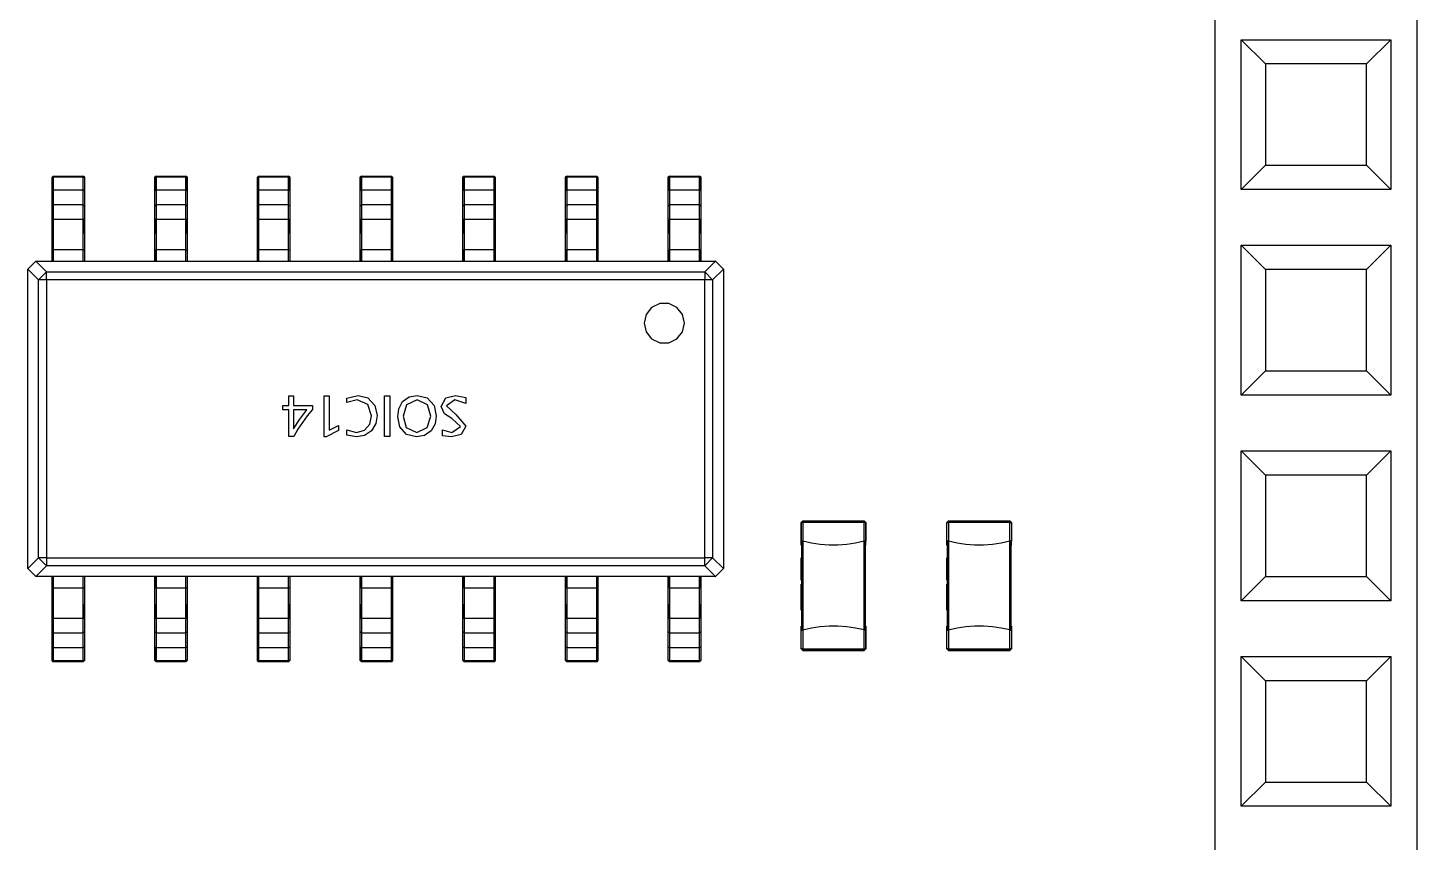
# Model space of a CAD drawing. Header units: millimetres. Extents: x 5 to 205, y 5 to 144.
# Drawn here: x 57.02 to 74.18, y 88.98 to 99.04 of the extents above; entities that cross this region are included whole.
import ezdxf

# ---------------------------------------------------------------- set-up
doc = ezdxf.new("R2010")
doc.units = ezdxf.units.MM
doc.layers.add('PARTS', color=8, linetype='CONTINUOUS')

msp = doc.modelspace()

# ---------------------------------------------------------------- linework, layer by layer
at = {"layer": 'PARTS'}
for points in [[(71.68, 117.014), (71.68, 61.134)], [(74.18, 61.134), (74.18, 117.014)], [(72.005, 98.889), (73.855, 98.889)], [(72.005, 98.889), (72.305, 98.589)], [(72.005, 97.039), (72.005, 98.889)], [(73.555, 98.589), (73.855, 98.889)], [(73.855, 98.889), (73.855, 97.039)], [(73.555, 98.589), (72.305, 98.589)], [(72.305, 98.589), (72.305, 97.339)], [(73.555, 97.339), (73.555, 98.589)], [(72.005, 97.039), (72.305, 97.339)], [(72.305, 97.339), (73.555, 97.339)], [(73.555, 97.339), (73.855, 97.039)], [(57.318, 97.19), (57.333, 97.205)], [(57.333, 97.205), (57.318, 97.19)], [(57.318, 97.03), (57.318, 97.19)], [(57.318, 97.19), (57.333, 97.191)], [(57.333, 97.205), (57.703, 97.205)], [(57.333, 97.205), (57.333, 97.205)], [(57.333, 97.191), (57.333, 97.205)], [(57.333, 97.205), (57.703, 97.205)], [(57.703, 97.191), (57.333, 97.191)], [(57.333, 97.191), (57.333, 97.031)], [(57.703, 97.205), (57.718, 97.19)], [(57.703, 97.205), (57.703, 97.205)], [(57.703, 97.191), (57.703, 97.205)], [(57.718, 97.19), (57.703, 97.205)], [(57.703, 97.031), (57.703, 97.191)], [(57.703, 97.191), (57.718, 97.19)], [(57.718, 97.184), (57.718, 97.19)], [(57.718, 97.19), (57.718, 97.03)], [(58.587, 97.19), (58.602, 97.205)], [(58.602, 97.205), (58.587, 97.19)], [(58.587, 97.19), (58.587, 97.184)], [(58.587, 97.03), (58.587, 97.19)], [(58.587, 97.19), (58.602, 97.191)], [(58.587, 97.184), (58.587, 97.024)], [(58.602, 97.205), (58.971, 97.205)], [(58.602, 97.205), (58.602, 97.205)], [(58.602, 97.191), (58.602, 97.205)], [(58.602, 97.205), (58.971, 97.205)], [(58.971, 97.191), (58.602, 97.191)], [(58.602, 97.191), (58.602, 97.031)], [(58.971, 97.205), (58.986, 97.19)], [(58.971, 97.205), (58.971, 97.205)], [(58.971, 97.191), (58.971, 97.205)], [(58.986, 97.19), (58.971, 97.205)], [(58.971, 97.031), (58.971, 97.191)], [(58.971, 97.191), (58.986, 97.19)], [(58.986, 97.184), (58.986, 97.19)], [(58.986, 97.19), (58.986, 97.03)], [(58.986, 97.024), (58.986, 97.184)], [(59.855, 97.19), (59.87, 97.205)], [(59.87, 97.205), (59.855, 97.19)], [(59.855, 97.03), (59.855, 97.19)], [(59.855, 97.19), (59.87, 97.191)], [(59.87, 97.205), (60.24, 97.205)], [(59.87, 97.205), (59.87, 97.205)], [(59.87, 97.191), (59.87, 97.205)], [(59.87, 97.205), (60.24, 97.205)], [(60.24, 97.191), (59.87, 97.191)], [(59.87, 97.191), (59.87, 97.031)], [(60.24, 97.205), (60.255, 97.19)], [(60.24, 97.205), (60.24, 97.205)], [(60.24, 97.191), (60.24, 97.205)], [(60.255, 97.19), (60.24, 97.205)], [(60.24, 97.031), (60.24, 97.191)], [(60.24, 97.191), (60.255, 97.19)], [(60.255, 97.184), (60.255, 97.19)], [(60.255, 97.19), (60.255, 97.03)], [(60.255, 97.024), (60.255, 97.184)], [(61.124, 97.19), (61.139, 97.205)], [(61.139, 97.205), (61.124, 97.19)], [(61.124, 97.03), (61.124, 97.19)], [(61.124, 97.19), (61.139, 97.191)], [(61.124, 97.184), (61.124, 97.024)], [(61.139, 97.205), (61.509, 97.205)], [(61.139, 97.205), (61.139, 97.205)], [(61.139, 97.191), (61.139, 97.205)], [(61.139, 97.205), (61.509, 97.205)], [(61.509, 97.191), (61.139, 97.191)], [(61.139, 97.191), (61.139, 97.031)], [(61.509, 97.205), (61.524, 97.19)], [(61.509, 97.205), (61.509, 97.205)], [(61.509, 97.191), (61.509, 97.205)], [(61.524, 97.19), (61.509, 97.205)], [(61.509, 97.031), (61.509, 97.191)], [(61.509, 97.191), (61.524, 97.19)], [(61.524, 97.184), (61.524, 97.19)], [(61.524, 97.19), (61.524, 97.03)], [(61.524, 97.024), (61.524, 97.184)], [(62.393, 97.19), (62.408, 97.205)], [(62.408, 97.205), (62.393, 97.19)], [(62.393, 97.03), (62.393, 97.19)], [(62.393, 97.19), (62.408, 97.191)], [(62.393, 97.184), (62.393, 97.024)], [(62.408, 97.205), (62.778, 97.205)], [(62.408, 97.205), (62.408, 97.205)], [(62.408, 97.191), (62.408, 97.205)], [(62.408, 97.205), (62.778, 97.205)], [(62.778, 97.191), (62.408, 97.191)], [(62.408, 97.191), (62.408, 97.031)], [(62.778, 97.205), (62.793, 97.19)], [(62.778, 97.205), (62.778, 97.205)], [(62.778, 97.191), (62.778, 97.205)], [(62.793, 97.19), (62.778, 97.205)], [(62.778, 97.031), (62.778, 97.191)], [(62.778, 97.191), (62.793, 97.19)], [(62.793, 97.184), (62.793, 97.19)], [(62.793, 97.19), (62.793, 97.03)], [(62.793, 97.024), (62.793, 97.184)], [(63.662, 97.19), (63.677, 97.205)], [(63.677, 97.205), (63.662, 97.19)], [(63.662, 97.19), (63.662, 97.184)], [(63.662, 97.03), (63.662, 97.19)], [(63.662, 97.19), (63.677, 97.191)], [(63.662, 97.184), (63.662, 97.024)], [(63.677, 97.205), (64.046, 97.205)], [(63.677, 97.205), (63.677, 97.205)], [(63.677, 97.191), (63.677, 97.205)], [(63.677, 97.205), (64.046, 97.205)], [(64.046, 97.191), (63.677, 97.191)], [(63.677, 97.191), (63.677, 97.031)], [(64.046, 97.205), (64.061, 97.19)], [(64.046, 97.205), (64.046, 97.205)], [(64.046, 97.191), (64.046, 97.205)], [(64.061, 97.19), (64.046, 97.205)], [(64.046, 97.031), (64.046, 97.191)], [(64.046, 97.191), (64.061, 97.19)], [(64.061, 97.184), (64.061, 97.19)], [(64.061, 97.19), (64.061, 97.03)], [(64.061, 97.024), (64.061, 97.184)], [(64.93, 97.19), (64.945, 97.205)], [(64.945, 97.205), (64.93, 97.19)], [(64.93, 97.19), (64.93, 97.184)], [(64.93, 97.03), (64.93, 97.19)], [(64.93, 97.19), (64.945, 97.191)], [(64.93, 97.184), (64.93, 97.024)], [(64.945, 97.205), (65.315, 97.205)], [(64.945, 97.205), (64.945, 97.205)], [(64.945, 97.191), (64.945, 97.205)], [(64.945, 97.205), (65.315, 97.205)], [(65.315, 97.191), (64.945, 97.191)], [(64.945, 97.191), (64.945, 97.031)], [(65.315, 97.205), (65.33, 97.19)], [(65.315, 97.205), (65.315, 97.205)], [(65.315, 97.191), (65.315, 97.205)], [(65.33, 97.19), (65.315, 97.205)], [(65.315, 97.031), (65.315, 97.191)], [(65.315, 97.191), (65.33, 97.19)], [(65.33, 97.184), (65.33, 97.19)], [(65.33, 97.19), (65.33, 97.03)], [(65.33, 97.024), (65.33, 97.184)], [(57.318, 97.03), (57.333, 97.031)], [(57.318, 96.836), (57.318, 97.03)], [(57.703, 97.031), (57.333, 97.031)], [(57.333, 97.031), (57.333, 96.85)], [(57.703, 96.85), (57.703, 97.031)], [(57.703, 97.031), (57.718, 97.03)], [(57.718, 97.03), (57.718, 96.836)], [(58.587, 97.03), (58.602, 97.031)], [(58.587, 96.836), (58.587, 97.03)], [(58.971, 97.031), (58.602, 97.031)], [(58.602, 97.031), (58.602, 96.85)], [(58.971, 96.85), (58.971, 97.031)], [(58.971, 97.031), (58.986, 97.03)], [(58.986, 97.03), (58.986, 96.836)], [(59.855, 97.03), (59.87, 97.031)], [(59.855, 96.836), (59.855, 97.03)], [(60.24, 97.031), (59.87, 97.031)], [(59.87, 97.031), (59.87, 96.85)], [(60.24, 96.85), (60.24, 97.031)], [(60.24, 97.031), (60.255, 97.03)], [(60.255, 97.03), (60.255, 96.836)], [(61.124, 97.03), (61.139, 97.031)], [(61.124, 96.836), (61.124, 97.03)], [(61.509, 97.031), (61.139, 97.031)], [(61.139, 97.031), (61.139, 96.85)], [(61.509, 96.85), (61.509, 97.031)], [(61.509, 97.031), (61.524, 97.03)], [(61.524, 97.03), (61.524, 96.836)], [(62.393, 97.03), (62.408, 97.031)], [(62.393, 96.836), (62.393, 97.03)], [(62.778, 97.031), (62.408, 97.031)], [(62.408, 97.031), (62.408, 96.85)], [(62.778, 96.85), (62.778, 97.031)], [(62.778, 97.031), (62.793, 97.03)], [(62.793, 97.03), (62.793, 96.836)], [(63.662, 97.03), (63.677, 97.031)], [(63.662, 96.836), (63.662, 97.03)], [(64.046, 97.031), (63.677, 97.031)], [(63.677, 97.031), (63.677, 96.85)], [(64.046, 96.85), (64.046, 97.031)], [(64.046, 97.031), (64.061, 97.03)], [(64.061, 97.03), (64.061, 96.836)], [(64.93, 97.03), (64.945, 97.031)], [(64.93, 96.836), (64.93, 97.03)], [(65.315, 97.031), (64.945, 97.031)], [(64.945, 97.031), (64.945, 96.85)], [(65.315, 96.85), (65.315, 97.031)], [(65.315, 97.031), (65.33, 97.03)], [(65.33, 97.03), (65.33, 96.836)], [(73.855, 97.039), (72.005, 97.039)], [(57.318, 96.836), (57.333, 96.85)], [(57.318, 96.654), (57.318, 96.836)], [(57.703, 96.85), (57.333, 96.85)], [(57.333, 96.85), (57.333, 96.668)], [(57.703, 96.668), (57.703, 96.85)], [(57.703, 96.85), (57.718, 96.836)], [(57.718, 96.836), (57.718, 96.654)], [(58.587, 96.836), (58.602, 96.85)], [(58.587, 96.654), (58.587, 96.836)], [(58.971, 96.85), (58.602, 96.85)], [(58.602, 96.85), (58.602, 96.668)], [(58.971, 96.668), (58.971, 96.85)], [(58.971, 96.85), (58.986, 96.836)], [(58.986, 96.836), (58.986, 96.654)], [(59.855, 96.836), (59.87, 96.85)], [(59.855, 96.836), (59.855, 96.676)], [(59.855, 96.654), (59.855, 96.836)], [(60.24, 96.85), (59.87, 96.85)], [(59.87, 96.85), (59.87, 96.668)], [(60.24, 96.668), (60.24, 96.85)], [(60.24, 96.85), (60.255, 96.836)], [(60.255, 96.836), (60.255, 96.654)], [(61.124, 96.836), (61.139, 96.85)], [(61.124, 96.654), (61.124, 96.836)], [(61.509, 96.85), (61.139, 96.85)], [(61.139, 96.85), (61.139, 96.668)], [(61.509, 96.668), (61.509, 96.85)], [(61.509, 96.85), (61.524, 96.836)], [(61.524, 96.836), (61.524, 96.654)], [(62.393, 96.836), (62.408, 96.85)], [(62.393, 96.654), (62.393, 96.836)], [(62.778, 96.85), (62.408, 96.85)], [(62.408, 96.85), (62.408, 96.668)], [(62.778, 96.668), (62.778, 96.85)], [(62.778, 96.85), (62.793, 96.836)], [(62.793, 96.836), (62.793, 96.654)], [(63.662, 96.836), (63.677, 96.85)], [(63.662, 96.654), (63.662, 96.836)], [(64.046, 96.85), (63.677, 96.85)], [(63.677, 96.85), (63.677, 96.668)], [(64.046, 96.668), (64.046, 96.85)], [(64.046, 96.85), (64.061, 96.836)], [(64.061, 96.836), (64.061, 96.654)], [(64.93, 96.836), (64.945, 96.85)], [(64.93, 96.654), (64.93, 96.836)], [(65.315, 96.85), (64.945, 96.85)], [(64.945, 96.85), (64.945, 96.668)], [(65.315, 96.668), (65.315, 96.85)], [(65.315, 96.85), (65.33, 96.836)], [(65.33, 96.836), (65.33, 96.654)], [(57.318, 96.676), (57.318, 96.495)], [(57.318, 96.654), (57.333, 96.668)], [(57.318, 96.293), (57.318, 96.413), (57.318, 96.534), (57.318, 96.654)], [(57.703, 96.668), (57.333, 96.668)], [(57.333, 96.668), (57.333, 96.543), (57.333, 96.418), (57.333, 96.293)], [(57.703, 96.293), (57.703, 96.418), (57.703, 96.543), (57.703, 96.668)], [(57.703, 96.668), (57.718, 96.654)], [(57.718, 96.495), (57.718, 96.676)], [(57.718, 96.654), (57.718, 96.534), (57.718, 96.413), (57.718, 96.293)], [(58.587, 96.676), (58.587, 96.495)], [(58.587, 96.654), (58.602, 96.668)], [(58.587, 96.293), (58.587, 96.413), (58.587, 96.534), (58.587, 96.654)], [(58.971, 96.668), (58.602, 96.668)], [(58.602, 96.668), (58.602, 96.543), (58.602, 96.418), (58.602, 96.293)], [(58.971, 96.293), (58.971, 96.418), (58.971, 96.543), (58.971, 96.668)], [(58.971, 96.668), (58.986, 96.654)], [(58.986, 96.495), (58.986, 96.676)], [(58.986, 96.654), (58.986, 96.534), (58.986, 96.413), (58.986, 96.293)], [(59.855, 96.676), (59.855, 96.495)], [(59.855, 96.654), (59.87, 96.668)], [(59.855, 96.293), (59.855, 96.413), (59.855, 96.534), (59.855, 96.654)], [(60.24, 96.668), (59.87, 96.668)], [(59.87, 96.668), (59.87, 96.543), (59.87, 96.418), (59.87, 96.293)], [(60.24, 96.293), (60.24, 96.418), (60.24, 96.543), (60.24, 96.668)], [(60.24, 96.668), (60.255, 96.654)], [(60.255, 96.495), (60.255, 96.676)], [(60.255, 96.654), (60.255, 96.534), (60.255, 96.413), (60.255, 96.293)], [(61.124, 96.676), (61.124, 96.495)], [(61.124, 96.654), (61.139, 96.668)], [(61.124, 96.293), (61.124, 96.413), (61.124, 96.534), (61.124, 96.654)], [(61.509, 96.668), (61.139, 96.668)], [(61.139, 96.668), (61.139, 96.543), (61.139, 96.418), (61.139, 96.293)], [(61.509, 96.293), (61.509, 96.418), (61.509, 96.543), (61.509, 96.668)], [(61.509, 96.668), (61.524, 96.654)], [(61.524, 96.495), (61.524, 96.676)], [(61.524, 96.654), (61.524, 96.534), (61.524, 96.413), (61.524, 96.293)], [(62.393, 96.676), (62.393, 96.495)], [(62.393, 96.654), (62.408, 96.668)], [(62.393, 96.293), (62.393, 96.413), (62.393, 96.534), (62.393, 96.654)], [(62.778, 96.668), (62.408, 96.668)], [(62.408, 96.668), (62.408, 96.543), (62.408, 96.418), (62.408, 96.293)], [(62.778, 96.293), (62.778, 96.418), (62.778, 96.543), (62.778, 96.668)], [(62.778, 96.668), (62.793, 96.654)], [(62.793, 96.495), (62.793, 96.676)], [(62.793, 96.654), (62.793, 96.534), (62.793, 96.413), (62.793, 96.293)], [(63.662, 96.676), (63.662, 96.495)], [(63.662, 96.654), (63.677, 96.668)], [(63.662, 96.293), (63.662, 96.413), (63.662, 96.534), (63.662, 96.654)], [(64.046, 96.668), (63.677, 96.668)], [(63.677, 96.668), (63.677, 96.543), (63.677, 96.418), (63.677, 96.293)], [(64.046, 96.293), (64.046, 96.418), (64.046, 96.543), (64.046, 96.668)], [(64.046, 96.668), (64.061, 96.654)], [(64.061, 96.495), (64.061, 96.676)], [(64.061, 96.654), (64.061, 96.534), (64.061, 96.413), (64.061, 96.293)], [(64.93, 96.676), (64.93, 96.495)], [(64.93, 96.654), (64.945, 96.668)], [(64.93, 96.293), (64.93, 96.413), (64.93, 96.534), (64.93, 96.654)], [(65.315, 96.668), (64.945, 96.668)], [(64.945, 96.668), (64.945, 96.543), (64.945, 96.418), (64.945, 96.293)], [(65.315, 96.293), (65.315, 96.418), (65.315, 96.543), (65.315, 96.668)], [(65.315, 96.668), (65.33, 96.654)], [(65.33, 96.495), (65.33, 96.676)], [(65.33, 96.654), (65.33, 96.534), (65.33, 96.413), (65.33, 96.293)], [(59.855, 96.495), (59.855, 96.394), (59.855, 96.293)], [(57.318, 96.293), (57.318, 96.153)], [(57.318, 96.153), (57.318, 96.293)], [(57.318, 96.293), (57.333, 96.293)], [(57.703, 96.293), (57.333, 96.293)], [(57.333, 96.293), (57.333, 96.153)], [(57.703, 96.153), (57.703, 96.293)], [(57.703, 96.293), (57.718, 96.293)], [(57.718, 96.293), (57.718, 96.153)], [(58.587, 96.293), (58.587, 96.153)], [(58.587, 96.153), (58.587, 96.293)], [(58.587, 96.293), (58.602, 96.293)], [(58.971, 96.293), (58.602, 96.293)], [(58.602, 96.293), (58.602, 96.153)], [(58.971, 96.153), (58.971, 96.293)], [(58.971, 96.293), (58.986, 96.293)], [(58.986, 96.293), (58.986, 96.153)], [(59.855, 96.293), (59.855, 96.153)], [(59.855, 96.153), (59.855, 96.293)], [(59.855, 96.293), (59.87, 96.293)], [(60.24, 96.293), (59.87, 96.293)], [(59.87, 96.293), (59.87, 96.153)], [(60.24, 96.153), (60.24, 96.293)], [(60.24, 96.293), (60.255, 96.293)], [(60.255, 96.293), (60.255, 96.153)], [(61.124, 96.293), (61.124, 96.153)], [(61.124, 96.153), (61.124, 96.293)], [(61.124, 96.293), (61.139, 96.293)], [(61.509, 96.293), (61.139, 96.293)], [(61.139, 96.293), (61.139, 96.153)], [(61.509, 96.153), (61.509, 96.293)], [(61.509, 96.293), (61.524, 96.293)], [(61.524, 96.153), (61.524, 96.293)], [(61.524, 96.293), (61.524, 96.153)], [(62.393, 96.293), (62.393, 96.153)], [(62.393, 96.153), (62.393, 96.293)], [(62.393, 96.293), (62.408, 96.293)], [(62.778, 96.293), (62.408, 96.293)], [(62.408, 96.293), (62.408, 96.153)], [(62.778, 96.153), (62.778, 96.293)], [(62.778, 96.293), (62.793, 96.293)], [(62.793, 96.153), (62.793, 96.293)], [(62.793, 96.293), (62.793, 96.153)], [(63.662, 96.293), (63.662, 96.153)], [(63.662, 96.153), (63.662, 96.293)], [(63.662, 96.293), (63.677, 96.293)], [(64.046, 96.293), (63.677, 96.293)], [(63.677, 96.293), (63.677, 96.153)], [(64.046, 96.153), (64.046, 96.293)], [(64.046, 96.293), (64.061, 96.293)], [(64.061, 96.293), (64.061, 96.153)], [(64.93, 96.293), (64.93, 96.153)], [(64.93, 96.153), (64.93, 96.293)], [(64.93, 96.293), (64.945, 96.293)], [(65.315, 96.293), (64.945, 96.293)], [(64.945, 96.293), (64.945, 96.153)], [(65.315, 96.153), (65.315, 96.293)], [(65.315, 96.293), (65.33, 96.293)], [(65.33, 96.153), (65.33, 96.293)], [(65.33, 96.293), (65.33, 96.153)], [(72.005, 96.349), (73.855, 96.349)], [(72.005, 96.349), (72.305, 96.049)], [(72.005, 94.499), (72.005, 96.349)], [(73.555, 96.049), (73.855, 96.349)], [(73.855, 96.349), (73.855, 94.499)], [(57.116, 96.153), (57.018, 96.055)], [(57.118, 96.153), (57.116, 96.153)], [(57.116, 96.153), (57.249, 96.02)], [(57.118, 96.153), (65.51, 96.153)], [(65.379, 96.02), (65.512, 96.153)], [(65.512, 96.153), (65.51, 96.153)], [(65.61, 96.055), (65.512, 96.153)], [(57.018, 96.055), (57.018, 96.053)], [(57.151, 95.922), (57.018, 96.055)], [(57.018, 92.357), (57.018, 96.053)], [(57.249, 96.02), (57.151, 95.922)], [(57.249, 96.02), (65.379, 96.02)], [(57.249, 95.922), (57.249, 96.02)], [(65.477, 95.922), (65.379, 96.02)], [(65.379, 96.02), (65.379, 95.922)], [(65.61, 96.055), (65.477, 95.922)], [(65.61, 96.053), (65.61, 96.055)], [(65.61, 96.053), (65.61, 92.357)], [(73.555, 96.049), (72.305, 96.049)], [(72.305, 96.049), (72.305, 94.799)], [(73.555, 94.799), (73.555, 96.049)], [(57.151, 92.488), (57.151, 95.922)], [(57.249, 95.922), (57.151, 95.922)], [(57.249, 95.922), (57.249, 92.488)], [(65.379, 95.922), (57.249, 95.922)], [(65.379, 92.488), (65.379, 95.922)], [(65.477, 95.922), (65.379, 95.922)], [(65.477, 95.922), (65.477, 92.488)], [(65.129, 95.387), (65.105, 95.495), (65.035, 95.582), (64.935, 95.63), (64.824, 95.63), (64.724, 95.582), (64.655, 95.495), (64.63, 95.387)], [(64.63, 95.387), (64.655, 95.279), (64.724, 95.192), (64.824, 95.143), (64.935, 95.143), (65.035, 95.192), (65.105, 95.279), (65.129, 95.387)], [(72.005, 94.499), (72.305, 94.799)], [(72.305, 94.799), (73.555, 94.799)], [(73.555, 94.799), (73.855, 94.499)], [(60.241, 94.372), (60.241, 94.488)], [(60.241, 94.488), (60.302, 94.488)], [(60.302, 94.488), (60.302, 94.372)], [(60.68, 93.982), (60.68, 94.488)], [(60.68, 94.488), (60.741, 94.488)], [(60.741, 94.488), (60.741, 94.064)], [(60.96, 94.462), (61.097, 94.494)], [(60.96, 94.407), (60.96, 94.462)], [(61.088, 94.439), (60.96, 94.407)], [(61.265, 94.243), (61.22, 94.382), (61.088, 94.439)], [(61.097, 94.494), (61.22, 94.464), (61.306, 94.372), (61.332, 94.248)], [(61.423, 93.988), (61.423, 94.488)], [(61.423, 94.488), (61.49, 94.488)], [(61.49, 94.488), (61.49, 93.988)], [(61.587, 94.232), (61.601, 94.331), (61.648, 94.418), (61.729, 94.476), (61.827, 94.494)], [(61.827, 94.439), (61.695, 94.38), (61.654, 94.239)], [(61.827, 94.494), (61.951, 94.463), (62.036, 94.369), (62.063, 94.244)], [(61.996, 94.239), (61.955, 94.377), (61.827, 94.439)], [(62.123, 94.359), (62.18, 94.466), (62.302, 94.494)], [(62.295, 94.439), (62.191, 94.365)], [(62.428, 94.395), (62.295, 94.439)], [(62.302, 94.494), (62.428, 94.468)], [(62.428, 94.468), (62.428, 94.395)], [(73.855, 94.499), (72.005, 94.499)], [(60.168, 94.317), (60.168, 94.372)], [(60.168, 94.372), (60.241, 94.372)], [(60.241, 94.317), (60.168, 94.317)], [(60.241, 93.988), (60.241, 94.317)], [(60.302, 94.372), (60.534, 94.372)], [(60.302, 94.08), (60.377, 94.202), (60.463, 94.317)], [(60.302, 94.317), (60.302, 94.08)], [(60.463, 94.317), (60.302, 94.317)], [(60.534, 94.32), (60.47, 94.242), (60.41, 94.161), (60.355, 94.076), (60.306, 93.988)], [(60.534, 94.372), (60.534, 94.32)], [(61.077, 94.037), (61.177, 94.064), (61.245, 94.141), (61.265, 94.243)], [(61.332, 94.248), (61.316, 94.146), (61.263, 94.058), (61.178, 94.001), (61.078, 93.982)], [(61.819, 93.982), (61.697, 94.014), (61.613, 94.108), (61.587, 94.232)], [(61.654, 94.239), (61.693, 94.098), (61.823, 94.037)], [(62.063, 94.244), (62.049, 94.144), (62, 94.057), (61.918, 93.999), (61.819, 93.982)], [(61.823, 94.037), (61.953, 94.099), (61.996, 94.239)], [(62.255, 94.211), (62.166, 94.267), (62.123, 94.359)], [(62.191, 94.365), (62.306, 94.258)], [(62.306, 94.258), (62.428, 94.116)], [(60.856, 94.061), (60.703, 93.982)], [(60.741, 94.064), (60.856, 94.122)], [(60.856, 94.122), (60.856, 94.061)], [(60.96, 94.002), (60.96, 94.069)], [(60.96, 94.069), (61.077, 94.037)], [(62.142, 93.996), (62.142, 94.069)], [(62.142, 94.069), (62.257, 94.037)], [(62.428, 94.116), (62.37, 94.013), (62.251, 93.982)], [(62.361, 94.11), (62.255, 94.211)], [(62.257, 94.037), (62.361, 94.11)], [(60.306, 93.988), (60.241, 93.988)], [(60.703, 93.982), (60.68, 93.982)], [(61.078, 93.982), (60.96, 94.002)], [(61.49, 93.988), (61.423, 93.988)], [(62.251, 93.982), (62.142, 93.996)], [(72.005, 93.809), (73.855, 93.809)], [(72.005, 93.809), (72.305, 93.509)], [(72.005, 91.959), (72.005, 93.809)], [(73.555, 93.509), (73.855, 93.809)], [(73.855, 93.809), (73.855, 91.959)], [(73.555, 93.509), (72.305, 93.509)], [(72.305, 93.509), (72.305, 92.259)], [(73.555, 92.259), (73.555, 93.509)], [(66.59, 92.945), (66.57, 92.925)], [(66.57, 92.925), (66.59, 92.945)], [(66.57, 92.925), (66.59, 92.945)], [(66.59, 92.945), (66.57, 92.925)], [(66.57, 92.693), (66.57, 92.925)], [(66.57, 92.925), (66.57, 92.695)], [(66.57, 92.925), (66.59, 92.925)], [(66.59, 92.945), (67.35, 92.945)], [(66.59, 92.945), (66.59, 92.925)], [(67.35, 92.925), (66.59, 92.925)], [(66.59, 92.925), (66.59, 92.695)], [(67.35, 92.945), (67.37, 92.925)], [(67.37, 92.925), (67.35, 92.945)], [(67.35, 92.945), (67.35, 92.925)], [(67.35, 92.693), (67.35, 92.925)], [(67.35, 92.925), (67.37, 92.925)], [(67.37, 92.693), (67.37, 92.925)], [(67.37, 92.925), (67.37, 92.695)], [(68.39, 92.945), (68.37, 92.925)], [(68.37, 92.925), (68.39, 92.945)], [(68.37, 92.925), (68.39, 92.945)], [(68.39, 92.945), (68.37, 92.925)], [(68.37, 92.693), (68.37, 92.925)], [(68.37, 92.925), (68.39, 92.925)], [(68.39, 92.945), (69.15, 92.945)], [(68.39, 92.945), (68.39, 92.925)], [(69.15, 92.925), (68.39, 92.925)], [(68.39, 92.925), (68.39, 92.695)], [(69.15, 92.945), (69.17, 92.925)], [(69.17, 92.925), (69.15, 92.945)], [(69.15, 92.945), (69.15, 92.925)], [(69.15, 92.693), (69.15, 92.925)], [(69.15, 92.925), (69.17, 92.925)], [(69.17, 92.925), (69.17, 92.695)], [(66.573, 92.696), (66.57, 92.693)], [(66.57, 92.645), (66.57, 92.695)], [(66.57, 92.693), (66.57, 92.645)], [(66.573, 92.696), (66.573, 92.699)], [(66.579, 92.698), (66.573, 92.699)], [(66.586, 92.696), (66.573, 92.696)], [(66.58, 92.697), (66.579, 92.698)], [(66.58, 92.698), (66.579, 92.698)], [(66.58, 92.697), (66.579, 92.698)], [(66.58, 92.698), (66.58, 92.697)], [(66.59, 92.695), (66.58, 92.697)], [(66.58, 92.693), (66.587, 92.696)], [(66.58, 91.597), (66.58, 92.693)], [(66.587, 92.696), (66.587, 92.696)], [(67.35, 92.693), (67.243, 92.669), (67.134, 92.654), (67.025, 92.646), (66.915, 92.646), (66.806, 92.654), (66.697, 92.671), (66.59, 92.695)], [(66.59, 92.695), (66.59, 91.595)], [(67.36, 92.696), (67.35, 92.693)], [(67.35, 91.597), (67.35, 92.693)], [(67.36, 92.696), (67.359, 92.696)], [(67.359, 92.696), (67.36, 92.695)], [(67.36, 92.696), (67.36, 92.699)], [(67.367, 92.698), (67.36, 92.699)], [(67.36, 92.645), (67.36, 92.695)], [(67.36, 92.695), (67.36, 91.595)], [(67.367, 92.698), (67.366, 92.697)], [(67.366, 92.697), (67.367, 92.698)], [(67.366, 92.697), (67.367, 92.697)], [(67.367, 92.698), (67.367, 92.698)], [(67.367, 92.698), (67.367, 92.697)], [(67.37, 92.695), (67.367, 92.697)], [(67.37, 92.645), (67.37, 92.695)], [(68.373, 92.696), (68.37, 92.693)], [(68.37, 92.645), (68.37, 92.695)], [(68.37, 92.693), (68.37, 92.645)], [(68.373, 92.696), (68.373, 92.699)], [(68.379, 92.698), (68.373, 92.699)], [(68.386, 92.696), (68.373, 92.696)], [(68.38, 92.697), (68.379, 92.698)], [(68.38, 92.698), (68.379, 92.698)], [(68.38, 92.697), (68.379, 92.698)], [(68.38, 92.698), (68.38, 92.697)], [(68.39, 92.695), (68.38, 92.697)], [(68.38, 92.693), (68.386, 92.696)], [(68.38, 91.597), (68.38, 92.693)], [(68.386, 92.696), (68.386, 92.696)], [(69.15, 92.693), (69.043, 92.669), (68.934, 92.654), (68.825, 92.646), (68.715, 92.646), (68.606, 92.654), (68.497, 92.671), (68.39, 92.695)], [(68.39, 92.695), (68.39, 91.595)], [(69.16, 92.696), (69.15, 92.693)], [(69.15, 91.597), (69.15, 92.693)], [(69.16, 92.696), (69.159, 92.696)], [(69.159, 92.696), (69.16, 92.695)], [(69.16, 92.696), (69.16, 92.699)], [(69.167, 92.698), (69.16, 92.699)], [(69.16, 92.645), (69.16, 92.695)], [(69.16, 92.695), (69.16, 91.595)], [(69.167, 92.698), (69.166, 92.697)], [(69.166, 92.697), (69.167, 92.698)], [(69.166, 92.697), (69.167, 92.697)], [(69.167, 92.698), (69.167, 92.698)], [(69.167, 92.698), (69.167, 92.697)], [(69.17, 92.695), (69.167, 92.697)], [(69.17, 92.645), (69.17, 92.695)], [(66.58, 92.645), (66.57, 92.645)], [(66.58, 92.645), (66.58, 92.489)], [(67.36, 91.645), (67.36, 92.645)], [(67.36, 92.645), (67.37, 92.645)], [(68.38, 92.645), (68.37, 92.645)], [(68.38, 92.645), (68.38, 92.489)], [(69.16, 91.645), (69.16, 92.645)], [(69.16, 92.645), (69.17, 92.645)], [(57.018, 92.355), (57.151, 92.488)], [(57.018, 92.357), (57.018, 92.355)], [(57.018, 92.355), (57.116, 92.257)], [(57.249, 92.39), (57.116, 92.257)], [(57.151, 92.488), (57.249, 92.39)], [(57.249, 92.488), (57.151, 92.488)], [(57.249, 92.488), (65.379, 92.488)], [(57.249, 92.488), (57.249, 92.39)], [(65.379, 92.39), (57.249, 92.39)], [(65.379, 92.39), (65.477, 92.488)], [(65.477, 92.488), (65.379, 92.488)], [(65.379, 92.39), (65.379, 92.488)], [(65.512, 92.257), (65.379, 92.39)], [(65.477, 92.488), (65.61, 92.355)], [(65.512, 92.257), (65.61, 92.355)], [(65.61, 92.355), (65.61, 92.357)], [(66.57, 92.469), (66.57, 92.489)], [(66.57, 92.489), (66.58, 92.489)], [(66.57, 92.419), (66.57, 92.469)], [(66.57, 92.469), (66.58, 92.469)], [(66.57, 92.409), (66.57, 92.419)], [(66.57, 92.419), (66.58, 92.419)], [(66.57, 92.39), (66.57, 92.409)], [(66.57, 92.409), (66.58, 92.409)], [(66.57, 92.338), (66.57, 92.39)], [(66.57, 92.39), (66.58, 92.39)], [(66.57, 92.279), (66.57, 92.338)], [(66.57, 92.338), (66.58, 92.338)], [(66.58, 92.469), (66.58, 92.489)], [(66.58, 92.419), (66.58, 92.469)], [(66.58, 92.409), (66.58, 92.419)], [(66.58, 92.39), (66.58, 92.409)], [(66.58, 92.338), (66.58, 92.39)], [(66.58, 92.279), (66.58, 92.338)], [(68.37, 92.469), (68.37, 92.489)], [(68.37, 92.489), (68.38, 92.489)], [(68.37, 92.419), (68.37, 92.469)], [(68.37, 92.469), (68.38, 92.469)], [(68.37, 92.409), (68.37, 92.419)], [(68.37, 92.419), (68.38, 92.419)], [(68.37, 92.39), (68.37, 92.409)], [(68.37, 92.409), (68.38, 92.409)], [(68.37, 92.338), (68.37, 92.39)], [(68.37, 92.39), (68.38, 92.39)], [(68.37, 92.279), (68.37, 92.338)], [(68.37, 92.338), (68.38, 92.338)], [(57.116, 92.257), (57.118, 92.257)], [(65.51, 92.257), (57.118, 92.257)], [(57.318, 92.257), (57.318, 92.117)], [(57.318, 92.117), (57.318, 92.257)], [(57.333, 92.257), (57.333, 92.117)], [(57.703, 92.117), (57.703, 92.257)], [(57.718, 92.257), (57.718, 92.117)], [(58.587, 92.257), (58.587, 92.117)], [(58.587, 92.117), (58.587, 92.257)], [(58.602, 92.257), (58.602, 92.117)], [(58.971, 92.117), (58.971, 92.257)], [(58.986, 92.257), (58.986, 92.117)], [(59.855, 92.257), (59.855, 92.117)], [(59.855, 92.117), (59.855, 92.257)], [(59.87, 92.257), (59.87, 92.117)], [(60.24, 92.117), (60.24, 92.257)], [(60.255, 92.257), (60.255, 92.117)], [(61.124, 92.257), (61.124, 92.117)], [(61.124, 92.117), (61.124, 92.257)], [(61.139, 92.257), (61.139, 92.117)], [(61.509, 92.117), (61.509, 92.257)], [(61.524, 92.117), (61.524, 92.257)], [(61.524, 92.257), (61.524, 92.117)], [(62.393, 92.257), (62.393, 92.117)], [(62.393, 92.117), (62.393, 92.257)], [(62.408, 92.257), (62.408, 92.117)], [(62.778, 92.117), (62.778, 92.257)], [(62.793, 92.117), (62.793, 92.257)], [(62.793, 92.257), (62.793, 92.117)], [(63.662, 92.257), (63.662, 92.117)], [(63.662, 92.117), (63.662, 92.257)], [(63.677, 92.257), (63.677, 92.117)], [(64.046, 92.117), (64.046, 92.257)], [(64.061, 92.257), (64.061, 92.117)], [(64.93, 92.257), (64.93, 92.117)], [(64.93, 92.117), (64.93, 92.257)], [(64.945, 92.257), (64.945, 92.117)], [(65.315, 92.117), (65.315, 92.257)], [(65.33, 92.117), (65.33, 92.257)], [(65.33, 92.257), (65.33, 92.117)], [(65.51, 92.257), (65.512, 92.257)], [(66.57, 92.256), (66.57, 92.279)], [(66.57, 92.279), (66.58, 92.279)], [(66.57, 92.213), (66.57, 92.256)], [(66.57, 92.256), (66.58, 92.256)], [(66.57, 92.213), (66.58, 92.213)], [(66.57, 92.163), (66.58, 92.163)], [(66.57, 92.155), (66.57, 92.163)], [(66.58, 92.256), (66.58, 92.279)], [(66.58, 92.213), (66.58, 92.256)], [(66.58, 92.213), (66.58, 92.163)], [(66.58, 92.155), (66.58, 92.163)], [(68.37, 92.256), (68.37, 92.279)], [(68.37, 92.279), (68.38, 92.279)], [(68.37, 92.213), (68.37, 92.256)], [(68.37, 92.256), (68.38, 92.256)], [(68.37, 92.213), (68.38, 92.213)], [(68.37, 92.163), (68.38, 92.163)], [(68.37, 92.155), (68.37, 92.163)], [(68.38, 92.213), (68.38, 92.163)], [(72.005, 91.959), (72.305, 92.259)], [(72.305, 92.259), (73.555, 92.259)], [(73.555, 92.259), (73.855, 91.959)], [(57.318, 91.756), (57.318, 91.876), (57.318, 91.997), (57.318, 92.117)], [(57.333, 92.117), (57.318, 92.117)], [(57.333, 92.117), (57.703, 92.117)], [(57.333, 92.117), (57.333, 91.992), (57.333, 91.867), (57.333, 91.742)], [(57.703, 91.742), (57.703, 91.867), (57.703, 91.992), (57.703, 92.117)], [(57.718, 92.117), (57.703, 92.117)], [(57.718, 92.117), (57.718, 91.997), (57.718, 91.876), (57.718, 91.756)], [(58.587, 91.756), (58.587, 91.876), (58.587, 91.997), (58.587, 92.117)], [(58.602, 92.117), (58.587, 92.117)], [(58.602, 92.117), (58.971, 92.117)], [(58.602, 92.117), (58.602, 91.992), (58.602, 91.867), (58.602, 91.742)], [(58.971, 91.742), (58.971, 91.867), (58.971, 91.992), (58.971, 92.117)], [(58.986, 92.117), (58.971, 92.117)], [(58.986, 92.117), (58.986, 91.997), (58.986, 91.876), (58.986, 91.756)], [(59.855, 91.756), (59.855, 91.876), (59.855, 91.997), (59.855, 92.117)], [(59.87, 92.117), (59.855, 92.117)], [(59.87, 92.117), (60.24, 92.117)], [(59.87, 92.117), (59.87, 91.992), (59.87, 91.867), (59.87, 91.742)], [(60.24, 91.742), (60.24, 91.867), (60.24, 91.992), (60.24, 92.117)], [(60.255, 92.117), (60.24, 92.117)], [(60.255, 92.117), (60.255, 91.997), (60.255, 91.876), (60.255, 91.756)], [(61.124, 91.756), (61.124, 91.876), (61.124, 91.997), (61.124, 92.117)], [(61.139, 92.117), (61.124, 92.117)], [(61.139, 92.117), (61.509, 92.117)], [(61.139, 92.117), (61.139, 91.992), (61.139, 91.867), (61.139, 91.742)], [(61.509, 91.742), (61.509, 91.867), (61.509, 91.992), (61.509, 92.117)], [(61.524, 92.117), (61.509, 92.117)], [(61.524, 92.117), (61.524, 91.997), (61.524, 91.876), (61.524, 91.756)], [(62.393, 91.756), (62.393, 91.876), (62.393, 91.997), (62.393, 92.117)], [(62.408, 92.117), (62.393, 92.117)], [(62.408, 92.117), (62.778, 92.117)], [(62.408, 92.117), (62.408, 91.992), (62.408, 91.867), (62.408, 91.742)], [(62.778, 91.742), (62.778, 91.867), (62.778, 91.992), (62.778, 92.117)], [(62.793, 92.117), (62.778, 92.117)], [(62.793, 92.117), (62.793, 91.997), (62.793, 91.876), (62.793, 91.756)], [(63.662, 91.756), (63.662, 91.876), (63.662, 91.997), (63.662, 92.117)], [(63.677, 92.117), (63.662, 92.117)], [(63.677, 92.117), (64.046, 92.117)], [(63.677, 92.117), (63.677, 91.992), (63.677, 91.867), (63.677, 91.742)], [(64.046, 91.742), (64.046, 91.867), (64.046, 91.992), (64.046, 92.117)], [(64.061, 92.117), (64.046, 92.117)], [(64.061, 92.117), (64.061, 91.997), (64.061, 91.876), (64.061, 91.756)], [(64.93, 91.756), (64.93, 91.876), (64.93, 91.997), (64.93, 92.117)], [(64.945, 92.117), (64.93, 92.117)], [(64.945, 92.117), (65.315, 92.117)], [(64.945, 92.117), (64.945, 91.992), (64.945, 91.867), (64.945, 91.742)], [(65.315, 91.742), (65.315, 91.867), (65.315, 91.992), (65.315, 92.117)], [(65.33, 92.117), (65.315, 92.117)], [(65.33, 92.117), (65.33, 91.997), (65.33, 91.876), (65.33, 91.756)], [(66.57, 92.131), (66.57, 92.155)], [(66.57, 92.155), (66.58, 92.155)], [(66.57, 92.131), (66.58, 92.131)], [(66.57, 92.13), (66.57, 92.131)], [(66.57, 92.13), (66.58, 92.13)], [(66.57, 92.119), (66.57, 92.128)], [(66.57, 92.128), (66.58, 92.128)], [(66.57, 92.097), (66.57, 92.119)], [(66.57, 92.119), (66.58, 92.119)], [(66.57, 92.082), (66.57, 92.097)], [(66.57, 92.097), (66.58, 92.097)], [(66.57, 92.082), (66.58, 92.082)], [(66.57, 92.077), (66.57, 92.077)], [(66.57, 92.077), (66.58, 92.077)], [(66.57, 92.072), (66.57, 92.077)], [(66.57, 92.077), (66.58, 92.077)], [(66.57, 92.07), (66.57, 92.072)], [(66.57, 92.072), (66.58, 92.072)], [(66.57, 92.07), (66.58, 92.07)], [(66.57, 92.039), (66.57, 92.07)], [(66.57, 92.037), (66.57, 92.039)], [(66.57, 92.039), (66.58, 92.039)], [(66.57, 92.037), (66.58, 92.037)], [(66.57, 92.035), (66.57, 92.037)], [(66.57, 92.035), (66.58, 92.035)], [(66.57, 92.026), (66.57, 92.035)], [(66.57, 92.008), (66.57, 92.026)], [(66.57, 92.026), (66.58, 92.026)], [(66.57, 91.985), (66.57, 92.008)], [(66.57, 92.008), (66.58, 92.008)], [(66.58, 92.131), (66.58, 92.155)], [(66.58, 92.13), (66.58, 92.131)], [(66.58, 92.13), (66.58, 92.128)], [(66.58, 92.119), (66.58, 92.128)], [(66.58, 92.097), (66.58, 92.119)], [(66.58, 92.082), (66.58, 92.097)], [(66.58, 92.082), (66.58, 92.077)], [(66.58, 92.077), (66.58, 92.077)], [(66.58, 92.072), (66.58, 92.077)], [(66.58, 92.07), (66.58, 92.072)], [(66.58, 92.039), (66.58, 92.07)], [(66.58, 92.037), (66.58, 92.039)], [(66.58, 92.035), (66.58, 92.037)], [(66.58, 92.026), (66.58, 92.035)], [(66.58, 92.008), (66.58, 92.026)], [(66.58, 91.985), (66.58, 92.008)], [(68.37, 92.131), (68.37, 92.155)], [(68.37, 92.155), (68.38, 92.155)], [(68.37, 92.131), (68.38, 92.131)], [(68.37, 92.13), (68.37, 92.131)], [(68.37, 92.13), (68.38, 92.13)], [(68.37, 92.119), (68.37, 92.128)], [(68.37, 92.128), (68.38, 92.128)], [(68.37, 92.097), (68.37, 92.119)], [(68.37, 92.119), (68.38, 92.119)], [(68.37, 92.082), (68.37, 92.097)], [(68.37, 92.097), (68.38, 92.097)], [(68.37, 92.082), (68.38, 92.082)], [(68.37, 92.077), (68.37, 92.077)], [(68.37, 92.077), (68.38, 92.077)], [(68.37, 92.072), (68.37, 92.077)], [(68.37, 92.077), (68.38, 92.077)], [(68.37, 92.07), (68.37, 92.072)], [(68.37, 92.072), (68.38, 92.072)], [(68.37, 92.07), (68.38, 92.07)], [(68.37, 92.039), (68.37, 92.07)], [(68.37, 92.037), (68.37, 92.039)], [(68.37, 92.039), (68.38, 92.039)], [(68.37, 92.037), (68.38, 92.037)], [(68.37, 92.035), (68.37, 92.037)], [(68.37, 92.035), (68.38, 92.035)], [(68.37, 92.026), (68.37, 92.035)], [(68.37, 92.008), (68.37, 92.026)], [(68.37, 92.026), (68.38, 92.026)], [(68.37, 91.985), (68.37, 92.008)], [(68.37, 92.008), (68.38, 92.008)], [(68.38, 92.13), (68.38, 92.128)], [(68.38, 92.082), (68.38, 92.077)], [(57.318, 91.915), (57.318, 91.734)], [(57.718, 91.734), (57.718, 91.915)], [(58.587, 91.915), (58.587, 91.734)], [(58.986, 91.734), (58.986, 91.915)], [(59.855, 91.915), (59.855, 91.734)], [(60.255, 91.734), (60.255, 91.915)], [(61.124, 91.915), (61.124, 91.734)], [(61.524, 91.734), (61.524, 91.915)], [(62.393, 91.915), (62.393, 91.734)], [(62.793, 91.734), (62.793, 91.915)], [(63.662, 91.915), (63.662, 91.734)], [(64.061, 91.734), (64.061, 91.915)], [(64.93, 91.915), (64.93, 91.734)], [(65.33, 91.734), (65.33, 91.915)], [(66.57, 91.976), (66.57, 91.985)], [(66.57, 91.985), (66.58, 91.985)], [(66.57, 91.976), (66.58, 91.976)], [(66.57, 91.973), (66.57, 91.976)], [(66.57, 91.95), (66.57, 91.973)], [(66.57, 91.973), (66.58, 91.973)], [(66.57, 91.941), (66.57, 91.95)], [(66.57, 91.95), (66.58, 91.95)], [(66.57, 91.918), (66.57, 91.941)], [(66.57, 91.941), (66.58, 91.941)], [(66.57, 91.918), (66.58, 91.918)], [(66.57, 91.909), (66.57, 91.918)], [(66.57, 91.9), (66.57, 91.909)], [(66.57, 91.909), (66.58, 91.909)], [(66.57, 91.9), (66.58, 91.9)], [(66.57, 91.873), (66.57, 91.896)], [(66.57, 91.896), (66.58, 91.896)], [(66.57, 91.865), (66.57, 91.873)], [(66.57, 91.873), (66.58, 91.873)], [(66.57, 91.841), (66.57, 91.865)], [(66.57, 91.865), (66.58, 91.865)], [(66.57, 91.841), (66.58, 91.841)], [(66.58, 91.976), (66.58, 91.985)], [(66.58, 91.973), (66.58, 91.976)], [(66.58, 91.95), (66.58, 91.973)], [(66.58, 91.941), (66.58, 91.95)], [(66.58, 91.918), (66.58, 91.941)], [(66.58, 91.909), (66.58, 91.918)], [(66.58, 91.9), (66.58, 91.909)], [(66.58, 91.9), (66.58, 91.896)], [(66.58, 91.873), (66.58, 91.896)], [(66.58, 91.865), (66.58, 91.873)], [(66.58, 91.841), (66.58, 91.865)], [(66.58, 91.841), (66.58, 91.645)], [(68.37, 91.976), (68.37, 91.985)], [(68.37, 91.985), (68.38, 91.985)], [(68.37, 91.976), (68.38, 91.976)], [(68.37, 91.973), (68.37, 91.976)], [(68.37, 91.95), (68.37, 91.973)], [(68.37, 91.973), (68.38, 91.973)], [(68.37, 91.941), (68.37, 91.95)], [(68.37, 91.95), (68.38, 91.95)], [(68.37, 91.918), (68.37, 91.941)], [(68.37, 91.941), (68.38, 91.941)], [(68.37, 91.918), (68.38, 91.918)], [(68.37, 91.909), (68.37, 91.918)], [(68.37, 91.9), (68.37, 91.909)], [(68.37, 91.909), (68.38, 91.909)], [(68.37, 91.9), (68.38, 91.9)], [(68.37, 91.873), (68.37, 91.896)], [(68.37, 91.896), (68.38, 91.896)], [(68.37, 91.865), (68.37, 91.873)], [(68.37, 91.873), (68.38, 91.873)], [(68.37, 91.841), (68.37, 91.865)], [(68.37, 91.865), (68.38, 91.865)], [(68.37, 91.841), (68.38, 91.841)], [(68.38, 91.9), (68.38, 91.896)], [(68.38, 91.841), (68.38, 91.645)], [(73.855, 91.959), (72.005, 91.959)], [(57.318, 91.574), (57.318, 91.756)], [(57.333, 91.742), (57.318, 91.756)], [(57.333, 91.742), (57.703, 91.742)], [(57.333, 91.742), (57.333, 91.56)], [(57.718, 91.756), (57.703, 91.742)], [(57.703, 91.56), (57.703, 91.742)], [(57.718, 91.756), (57.718, 91.574)], [(58.587, 91.574), (58.587, 91.756)], [(58.602, 91.742), (58.587, 91.756)], [(58.602, 91.742), (58.971, 91.742)], [(58.602, 91.742), (58.602, 91.56)], [(58.986, 91.756), (58.971, 91.742)], [(58.971, 91.56), (58.971, 91.742)], [(58.986, 91.756), (58.986, 91.574)], [(59.855, 91.574), (59.855, 91.756)], [(59.87, 91.742), (59.855, 91.756)], [(59.855, 91.734), (59.855, 91.574)], [(59.87, 91.742), (60.24, 91.742)], [(59.87, 91.742), (59.87, 91.56)], [(60.255, 91.756), (60.24, 91.742)], [(60.24, 91.56), (60.24, 91.742)], [(60.255, 91.756), (60.255, 91.574)], [(61.124, 91.574), (61.124, 91.756)], [(61.139, 91.742), (61.124, 91.756)], [(61.139, 91.742), (61.509, 91.742)], [(61.139, 91.742), (61.139, 91.56)], [(61.524, 91.756), (61.509, 91.742)], [(61.509, 91.56), (61.509, 91.742)], [(61.524, 91.756), (61.524, 91.574)], [(62.393, 91.574), (62.393, 91.756)], [(62.408, 91.742), (62.393, 91.756)], [(62.408, 91.742), (62.778, 91.742)], [(62.408, 91.742), (62.408, 91.56)], [(62.793, 91.756), (62.778, 91.742)], [(62.778, 91.56), (62.778, 91.742)], [(62.793, 91.756), (62.793, 91.574)], [(63.662, 91.574), (63.662, 91.756)], [(63.677, 91.742), (63.662, 91.756)], [(63.677, 91.742), (64.046, 91.742)], [(63.677, 91.742), (63.677, 91.56)], [(64.061, 91.756), (64.046, 91.742)], [(64.046, 91.56), (64.046, 91.742)], [(64.061, 91.756), (64.061, 91.574)], [(64.93, 91.574), (64.93, 91.756)], [(64.945, 91.742), (64.93, 91.756)], [(64.945, 91.742), (65.315, 91.742)], [(64.945, 91.742), (64.945, 91.56)], [(65.33, 91.756), (65.315, 91.742)], [(65.315, 91.56), (65.315, 91.742)], [(65.33, 91.756), (65.33, 91.574)], [(66.57, 91.597), (66.57, 91.645)], [(66.57, 91.645), (66.57, 91.595)], [(66.58, 91.645), (66.57, 91.645)], [(67.36, 91.645), (67.36, 91.595)], [(67.36, 91.645), (67.37, 91.645)], [(67.37, 91.645), (67.37, 91.595)], [(68.37, 91.597), (68.37, 91.645)], [(68.37, 91.645), (68.37, 91.595)], [(68.38, 91.645), (68.37, 91.645)], [(69.16, 91.645), (69.16, 91.595)], [(69.16, 91.645), (69.17, 91.645)], [(69.17, 91.645), (69.17, 91.595)], [(57.318, 91.38), (57.318, 91.574)], [(57.333, 91.56), (57.318, 91.574)], [(57.333, 91.56), (57.333, 91.379)], [(57.333, 91.56), (57.703, 91.56)], [(57.718, 91.574), (57.703, 91.56)], [(57.703, 91.379), (57.703, 91.56)], [(57.718, 91.574), (57.718, 91.38)], [(58.587, 91.38), (58.587, 91.574)], [(58.602, 91.56), (58.587, 91.574)], [(58.602, 91.56), (58.602, 91.379)], [(58.602, 91.56), (58.971, 91.56)], [(58.986, 91.574), (58.971, 91.56)], [(58.971, 91.379), (58.971, 91.56)], [(58.986, 91.574), (58.986, 91.38)], [(59.855, 91.38), (59.855, 91.574)], [(59.87, 91.56), (59.855, 91.574)], [(59.87, 91.56), (59.87, 91.379)], [(59.87, 91.56), (60.24, 91.56)], [(60.255, 91.574), (60.24, 91.56)], [(60.24, 91.379), (60.24, 91.56)], [(60.255, 91.574), (60.255, 91.38)], [(61.124, 91.38), (61.124, 91.574)], [(61.139, 91.56), (61.124, 91.574)], [(61.139, 91.56), (61.139, 91.379)], [(61.139, 91.56), (61.509, 91.56)], [(61.524, 91.574), (61.509, 91.56)], [(61.509, 91.379), (61.509, 91.56)], [(61.524, 91.574), (61.524, 91.38)], [(62.393, 91.38), (62.393, 91.574)], [(62.408, 91.56), (62.393, 91.574)], [(62.408, 91.56), (62.408, 91.379)], [(62.408, 91.56), (62.778, 91.56)], [(62.793, 91.574), (62.778, 91.56)], [(62.778, 91.379), (62.778, 91.56)], [(62.793, 91.574), (62.793, 91.38)], [(63.662, 91.38), (63.662, 91.574)], [(63.677, 91.56), (63.662, 91.574)], [(63.677, 91.56), (63.677, 91.379)], [(63.677, 91.56), (64.046, 91.56)], [(64.061, 91.574), (64.046, 91.56)], [(64.046, 91.379), (64.046, 91.56)], [(64.061, 91.574), (64.061, 91.38)], [(64.93, 91.38), (64.93, 91.574)], [(64.945, 91.56), (64.93, 91.574)], [(64.945, 91.56), (64.945, 91.379)], [(64.945, 91.56), (65.315, 91.56)], [(65.33, 91.574), (65.315, 91.56)], [(65.315, 91.379), (65.315, 91.56)], [(65.33, 91.574), (65.33, 91.38)], [(66.57, 91.365), (66.57, 91.597)], [(66.573, 91.594), (66.57, 91.597)], [(66.573, 91.59), (66.573, 91.594)], [(66.586, 91.594), (66.573, 91.594)], [(66.579, 91.592), (66.573, 91.59)], [(66.58, 91.592), (66.579, 91.592)], [(66.58, 91.593), (66.579, 91.592)], [(66.579, 91.592), (66.58, 91.593)], [(66.587, 91.594), (66.58, 91.597)], [(66.59, 91.595), (66.58, 91.593)], [(66.58, 91.593), (66.58, 91.592)], [(66.587, 91.594), (66.587, 91.594)], [(67.35, 91.597), (67.243, 91.62), (67.134, 91.636), (67.025, 91.644), (66.915, 91.644), (66.806, 91.636), (66.697, 91.619), (66.59, 91.595)], [(66.59, 91.595), (66.59, 91.365)], [(67.36, 91.594), (67.35, 91.597)], [(67.35, 91.365), (67.35, 91.597)], [(67.36, 91.595), (67.359, 91.594)], [(67.36, 91.594), (67.359, 91.594)], [(67.36, 91.59), (67.36, 91.594)], [(67.367, 91.592), (67.36, 91.59)], [(67.367, 91.592), (67.366, 91.593)], [(67.366, 91.593), (67.367, 91.593)], [(67.367, 91.592), (67.366, 91.593)], [(67.37, 91.595), (67.367, 91.593)], [(67.367, 91.593), (67.367, 91.592)], [(67.367, 91.592), (67.367, 91.592)], [(67.37, 91.365), (67.37, 91.597)], [(67.37, 91.595), (67.37, 91.365)], [(68.37, 91.365), (68.37, 91.597)], [(68.373, 91.594), (68.37, 91.597)], [(68.373, 91.59), (68.373, 91.594)], [(68.386, 91.594), (68.373, 91.594)], [(68.379, 91.592), (68.373, 91.59)], [(68.38, 91.592), (68.379, 91.592)], [(68.38, 91.593), (68.379, 91.592)], [(68.379, 91.592), (68.38, 91.593)], [(68.386, 91.594), (68.38, 91.597)], [(68.39, 91.595), (68.38, 91.593)], [(68.38, 91.593), (68.38, 91.592)], [(68.386, 91.594), (68.386, 91.594)], [(69.15, 91.597), (69.043, 91.62), (68.934, 91.636), (68.825, 91.644), (68.715, 91.644), (68.606, 91.636), (68.497, 91.619), (68.39, 91.595)], [(68.39, 91.595), (68.39, 91.365)], [(69.16, 91.594), (69.15, 91.597)], [(69.15, 91.365), (69.15, 91.597)], [(69.16, 91.595), (69.159, 91.594)], [(69.16, 91.594), (69.159, 91.594)], [(69.16, 91.59), (69.16, 91.594)], [(69.167, 91.592), (69.16, 91.59)], [(69.167, 91.592), (69.166, 91.593)], [(69.166, 91.593), (69.167, 91.593)], [(69.167, 91.592), (69.166, 91.593)], [(69.17, 91.595), (69.167, 91.593)], [(69.167, 91.593), (69.167, 91.592)], [(69.167, 91.592), (69.167, 91.592)], [(69.17, 91.595), (69.17, 91.365)], [(57.318, 91.22), (57.318, 91.38)], [(57.333, 91.379), (57.318, 91.38)], [(57.333, 91.379), (57.703, 91.379)], [(57.333, 91.379), (57.333, 91.219)], [(57.718, 91.38), (57.703, 91.379)], [(57.703, 91.219), (57.703, 91.379)], [(57.718, 91.38), (57.718, 91.22)], [(58.587, 91.386), (58.587, 91.226)], [(58.587, 91.22), (58.587, 91.38)], [(58.602, 91.379), (58.587, 91.38)], [(58.602, 91.379), (58.971, 91.379)], [(58.602, 91.379), (58.602, 91.219)], [(58.986, 91.38), (58.971, 91.379)], [(58.971, 91.219), (58.971, 91.379)], [(58.986, 91.38), (58.986, 91.22)], [(59.855, 91.386), (59.855, 91.226)], [(59.855, 91.22), (59.855, 91.38)], [(59.87, 91.379), (59.855, 91.38)], [(59.87, 91.379), (60.24, 91.379)], [(59.87, 91.379), (59.87, 91.219)], [(60.255, 91.38), (60.24, 91.379)], [(60.24, 91.219), (60.24, 91.379)], [(60.255, 91.38), (60.255, 91.22)], [(61.124, 91.386), (61.124, 91.226)], [(61.124, 91.22), (61.124, 91.38)], [(61.139, 91.379), (61.124, 91.38)], [(61.139, 91.379), (61.509, 91.379)], [(61.139, 91.379), (61.139, 91.219)], [(61.524, 91.38), (61.509, 91.379)], [(61.509, 91.219), (61.509, 91.379)], [(61.524, 91.226), (61.524, 91.386)], [(61.524, 91.38), (61.524, 91.22)], [(62.393, 91.22), (62.393, 91.38)], [(62.408, 91.379), (62.393, 91.38)], [(62.408, 91.379), (62.778, 91.379)], [(62.408, 91.379), (62.408, 91.219)], [(62.793, 91.38), (62.778, 91.379)], [(62.778, 91.219), (62.778, 91.379)], [(62.793, 91.38), (62.793, 91.22)], [(63.662, 91.22), (63.662, 91.38)], [(63.677, 91.379), (63.662, 91.38)], [(63.677, 91.379), (64.046, 91.379)], [(63.677, 91.379), (63.677, 91.219)], [(64.061, 91.38), (64.046, 91.379)], [(64.046, 91.219), (64.046, 91.379)], [(64.061, 91.38), (64.061, 91.22)], [(64.93, 91.22), (64.93, 91.38)], [(64.945, 91.379), (64.93, 91.38)], [(64.945, 91.379), (65.315, 91.379)], [(64.945, 91.379), (64.945, 91.219)], [(65.33, 91.38), (65.315, 91.379)], [(65.315, 91.219), (65.315, 91.379)], [(65.33, 91.38), (65.33, 91.22)], [(66.57, 91.365), (66.59, 91.345)], [(66.59, 91.345), (66.57, 91.365)], [(66.59, 91.365), (66.57, 91.365)], [(66.59, 91.365), (67.35, 91.365)], [(66.59, 91.345), (66.59, 91.365)], [(67.35, 91.345), (66.59, 91.345)], [(66.59, 91.345), (67.35, 91.345)], [(67.37, 91.365), (67.35, 91.345)], [(67.35, 91.345), (67.37, 91.365)], [(67.37, 91.365), (67.35, 91.365)], [(67.37, 91.365), (67.35, 91.345)], [(67.35, 91.345), (67.37, 91.365)], [(67.35, 91.345), (67.35, 91.365)], [(68.37, 91.365), (68.39, 91.345)], [(68.39, 91.345), (68.37, 91.365)], [(68.39, 91.365), (68.37, 91.365)], [(68.39, 91.365), (69.15, 91.365)], [(68.39, 91.345), (68.39, 91.365)], [(69.15, 91.345), (68.39, 91.345)], [(68.39, 91.345), (69.15, 91.345)], [(69.17, 91.365), (69.15, 91.345)], [(69.15, 91.345), (69.17, 91.365)], [(69.17, 91.365), (69.15, 91.365)], [(69.17, 91.365), (69.15, 91.345)], [(69.15, 91.345), (69.17, 91.365)], [(69.15, 91.345), (69.15, 91.365)], [(57.333, 91.205), (57.318, 91.22)], [(57.333, 91.219), (57.318, 91.22)], [(57.318, 91.22), (57.333, 91.205)], [(57.333, 91.219), (57.703, 91.219)], [(57.333, 91.219), (57.333, 91.205)], [(57.703, 91.205), (57.333, 91.205)], [(57.333, 91.205), (57.333, 91.205)], [(57.703, 91.205), (57.333, 91.205)], [(57.718, 91.22), (57.703, 91.205)], [(57.718, 91.22), (57.703, 91.219)], [(57.703, 91.205), (57.718, 91.22)], [(57.703, 91.219), (57.703, 91.205)], [(57.703, 91.205), (57.703, 91.205)], [(57.718, 91.22), (57.718, 91.226)], [(58.587, 91.226), (58.587, 91.22)], [(58.602, 91.205), (58.587, 91.22)], [(58.602, 91.219), (58.587, 91.22)], [(58.587, 91.22), (58.602, 91.205)], [(58.602, 91.219), (58.971, 91.219)], [(58.602, 91.219), (58.602, 91.205)], [(58.971, 91.205), (58.602, 91.205)], [(58.602, 91.205), (58.602, 91.205)], [(58.971, 91.205), (58.602, 91.205)], [(58.986, 91.22), (58.971, 91.205)], [(58.986, 91.22), (58.971, 91.219)], [(58.971, 91.205), (58.986, 91.22)], [(58.971, 91.219), (58.971, 91.205)], [(58.971, 91.205), (58.971, 91.205)], [(59.855, 91.226), (59.855, 91.22)], [(59.87, 91.205), (59.855, 91.22)], [(59.87, 91.219), (59.855, 91.22)], [(59.855, 91.22), (59.87, 91.205)], [(59.87, 91.219), (60.24, 91.219)], [(59.87, 91.219), (59.87, 91.205)], [(60.24, 91.205), (59.87, 91.205)], [(59.87, 91.205), (59.87, 91.205)], [(60.24, 91.205), (59.87, 91.205)], [(60.255, 91.22), (60.24, 91.205)], [(60.255, 91.22), (60.24, 91.219)], [(60.24, 91.205), (60.255, 91.22)], [(60.24, 91.219), (60.24, 91.205)], [(60.24, 91.205), (60.24, 91.205)], [(61.124, 91.226), (61.124, 91.22)], [(61.139, 91.205), (61.124, 91.22)], [(61.139, 91.219), (61.124, 91.22)], [(61.124, 91.22), (61.139, 91.205)], [(61.139, 91.219), (61.509, 91.219)], [(61.139, 91.219), (61.139, 91.205)], [(61.509, 91.205), (61.139, 91.205)], [(61.139, 91.205), (61.139, 91.205)], [(61.509, 91.205), (61.139, 91.205)], [(61.524, 91.22), (61.509, 91.205)], [(61.524, 91.22), (61.509, 91.219)], [(61.509, 91.205), (61.524, 91.22)], [(61.509, 91.219), (61.509, 91.205)], [(61.509, 91.205), (61.509, 91.205)], [(61.524, 91.22), (61.524, 91.226)], [(62.408, 91.205), (62.393, 91.22)], [(62.408, 91.219), (62.393, 91.22)], [(62.393, 91.22), (62.408, 91.205)], [(62.408, 91.219), (62.778, 91.219)], [(62.408, 91.219), (62.408, 91.205)], [(62.778, 91.205), (62.408, 91.205)], [(62.408, 91.205), (62.408, 91.205)], [(62.778, 91.205), (62.408, 91.205)], [(62.793, 91.22), (62.778, 91.205)], [(62.793, 91.22), (62.778, 91.219)], [(62.778, 91.205), (62.793, 91.22)], [(62.778, 91.219), (62.778, 91.205)], [(62.778, 91.205), (62.778, 91.205)], [(63.677, 91.205), (63.662, 91.22)], [(63.677, 91.219), (63.662, 91.22)], [(63.662, 91.22), (63.677, 91.205)], [(63.677, 91.219), (64.046, 91.219)], [(63.677, 91.219), (63.677, 91.205)], [(64.046, 91.205), (63.677, 91.205)], [(63.677, 91.205), (63.677, 91.205)], [(64.046, 91.205), (63.677, 91.205)], [(64.061, 91.22), (64.046, 91.205)], [(64.061, 91.22), (64.046, 91.219)], [(64.046, 91.205), (64.061, 91.22)], [(64.046, 91.219), (64.046, 91.205)], [(64.046, 91.205), (64.046, 91.205)], [(64.945, 91.205), (64.93, 91.22)], [(64.945, 91.219), (64.93, 91.22)], [(64.93, 91.22), (64.945, 91.205)], [(64.945, 91.219), (65.315, 91.219)], [(64.945, 91.219), (64.945, 91.205)], [(65.315, 91.205), (64.945, 91.205)], [(64.945, 91.205), (64.945, 91.205)], [(65.315, 91.205), (64.945, 91.205)], [(65.33, 91.22), (65.315, 91.205)], [(65.33, 91.22), (65.315, 91.219)], [(65.315, 91.205), (65.33, 91.22)], [(65.315, 91.219), (65.315, 91.205)], [(65.315, 91.205), (65.315, 91.205)], [(72.005, 91.269), (73.855, 91.269)], [(72.005, 91.269), (72.305, 90.969)], [(72.005, 89.419), (72.005, 91.269)], [(73.555, 90.969), (73.855, 91.269)], [(73.855, 91.269), (73.855, 89.419)], [(73.555, 90.969), (72.305, 90.969)], [(72.305, 90.969), (72.305, 89.719)], [(73.555, 89.719), (73.555, 90.969)], [(72.005, 89.419), (72.305, 89.719)], [(72.305, 89.719), (73.555, 89.719)], [(73.555, 89.719), (73.855, 89.419)], [(73.855, 89.419), (72.005, 89.419)]]:
    msp.add_lwpolyline(points, dxfattribs=at)

doc.saveas('drawing.dxf')
